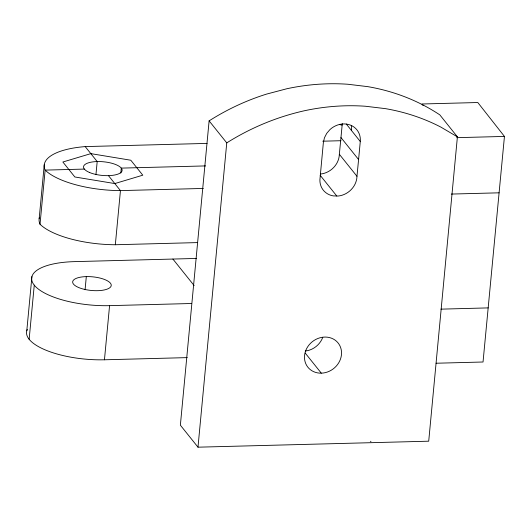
<?xml version="1.0" encoding="UTF-8"?>
<svg xmlns="http://www.w3.org/2000/svg" width="531" height="531" viewBox="0 0 531 531"><rect width="100%" height="100%" fill="white"/><g stroke="black" fill="none" stroke-linecap="round" stroke-linejoin="round"><path stroke-width="0.8" d="M358.591 159.552L360.277 141.498A19.375 17.151 -38.7 0 0 350.46 125.124A19.375 17.151 -38.7 0 0 329.97 129.564L326.704 133.387L324.448 137.788L323.379 142.474L319.894 179.89A19.375 17.151 -38.7 0 0 333.295 195.899L338.081 196.045A19.375 17.151 -38.7 0 0 356.965 176.279L358.591 159.552L340.968 137.549L342.289 123.604M26.796 330.753L31.913 276.618M39.161 218.752L44.279 164.617M29.145 339.289L34.263 285.154A60.554 21.406 5.4 0 1 74.327 261.637L196.497 258.438M197.406 242.594L115.327 244.745A66.096 23.364 5.4 0 1 40.024 224.248L45.142 170.112A70.338 24.864 5.4 0 1 85.199 146.596L207.07 143.403M85.073 289.727L86.314 276.605A19.375 6.85 5.4 0 1 110.753 286.747A19.375 6.85 5.4 0 1 78.78 287.583A19.375 6.85 5.4 0 1 86.314 276.605M95.945 174.686L97.186 161.557L85.199 146.596M120.822 173.04L121.287 168.115L205.616 165.911M187.284 357.615L104.454 359.786L109.572 305.65A60.554 21.406 5.4 0 1 34.263 285.154M115.327 244.745L120.444 190.609L108.463 175.642M209.114 120.869L180.367 425.178L197.99 447.182L428.716 441.195L457.403 136.845L439.814 114.862A218.752 193.636 -38.7 0 0 367.804 86.646L347.931 84.256A218.752 193.636 -38.7 0 0 286.826 88.75L266.615 94.08A218.752 193.636 -38.7 0 0 209.114 120.869L226.757 142.879L197.99 447.182M436.09 363.231L483.037 362.003L504.45 136.427L477.794 102.523L421.979 103.99A62.977 22.262 5.4 0 1 423.048 105.483M320.458 174.042A19.375 17.151 -38.7 0 0 339.342 154.275L340.968 137.549M226.757 142.879C250.605 127.858 276.916 116.9 304.429 110.747A218.752 193.636 -38.7 0 1 365.534 106.253L385.4 108.636A218.752 193.636 -38.7 0 1 440.883 127.115L457.403 136.845M322.782 141.2L341.002 140.708M84.363 169.084L45.142 170.112A66.096 23.364 5.4 0 0 120.444 190.609L203.353 188.439M109.572 305.65L191.572 303.5M440.949 309.148L488.201 307.894M456.64 137.668L504.45 136.427M451.284 194.067L499.094 192.819M339.342 154.275L356.965 176.279M320.18 175.296L336.767 196.005M305.232 353.095L321.301 373.16A19.375 17.151 -38.7 0 0 339.847 345.674A19.375 17.151 -38.7 0 0 307.874 346.511A19.375 17.151 -38.7 0 0 321.301 373.16M172.894 259.055L194.147 285.592M346.298 124.028L360.277 141.498M370.558 441.261L370.97 441.785M322.775 337.311A19.375 17.151 -38.7 0 1 305.292 351.044M104.454 359.786A60.554 21.406 5.4 0 1 27.3 329.406M351.29 125.847A19.375 17.151 -38.7 0 1 351.476 130.5M40.024 224.248A70.338 24.864 5.4 0 1 39.467 217.418M342.05 125.104A62.977 22.262 5.4 0 1 339.594 124.586M90.841 153.638L62.864 162.008L74.844 176.976L114.809 183.567L142.786 175.19L130.805 160.229L90.841 153.638M89.659 172.542A19.375 6.85 5.4 0 0 121.632 171.705A19.375 6.85 5.4 0 0 97.186 161.557A19.375 6.85 5.4 0 0 89.659 172.542"/></g></svg>
